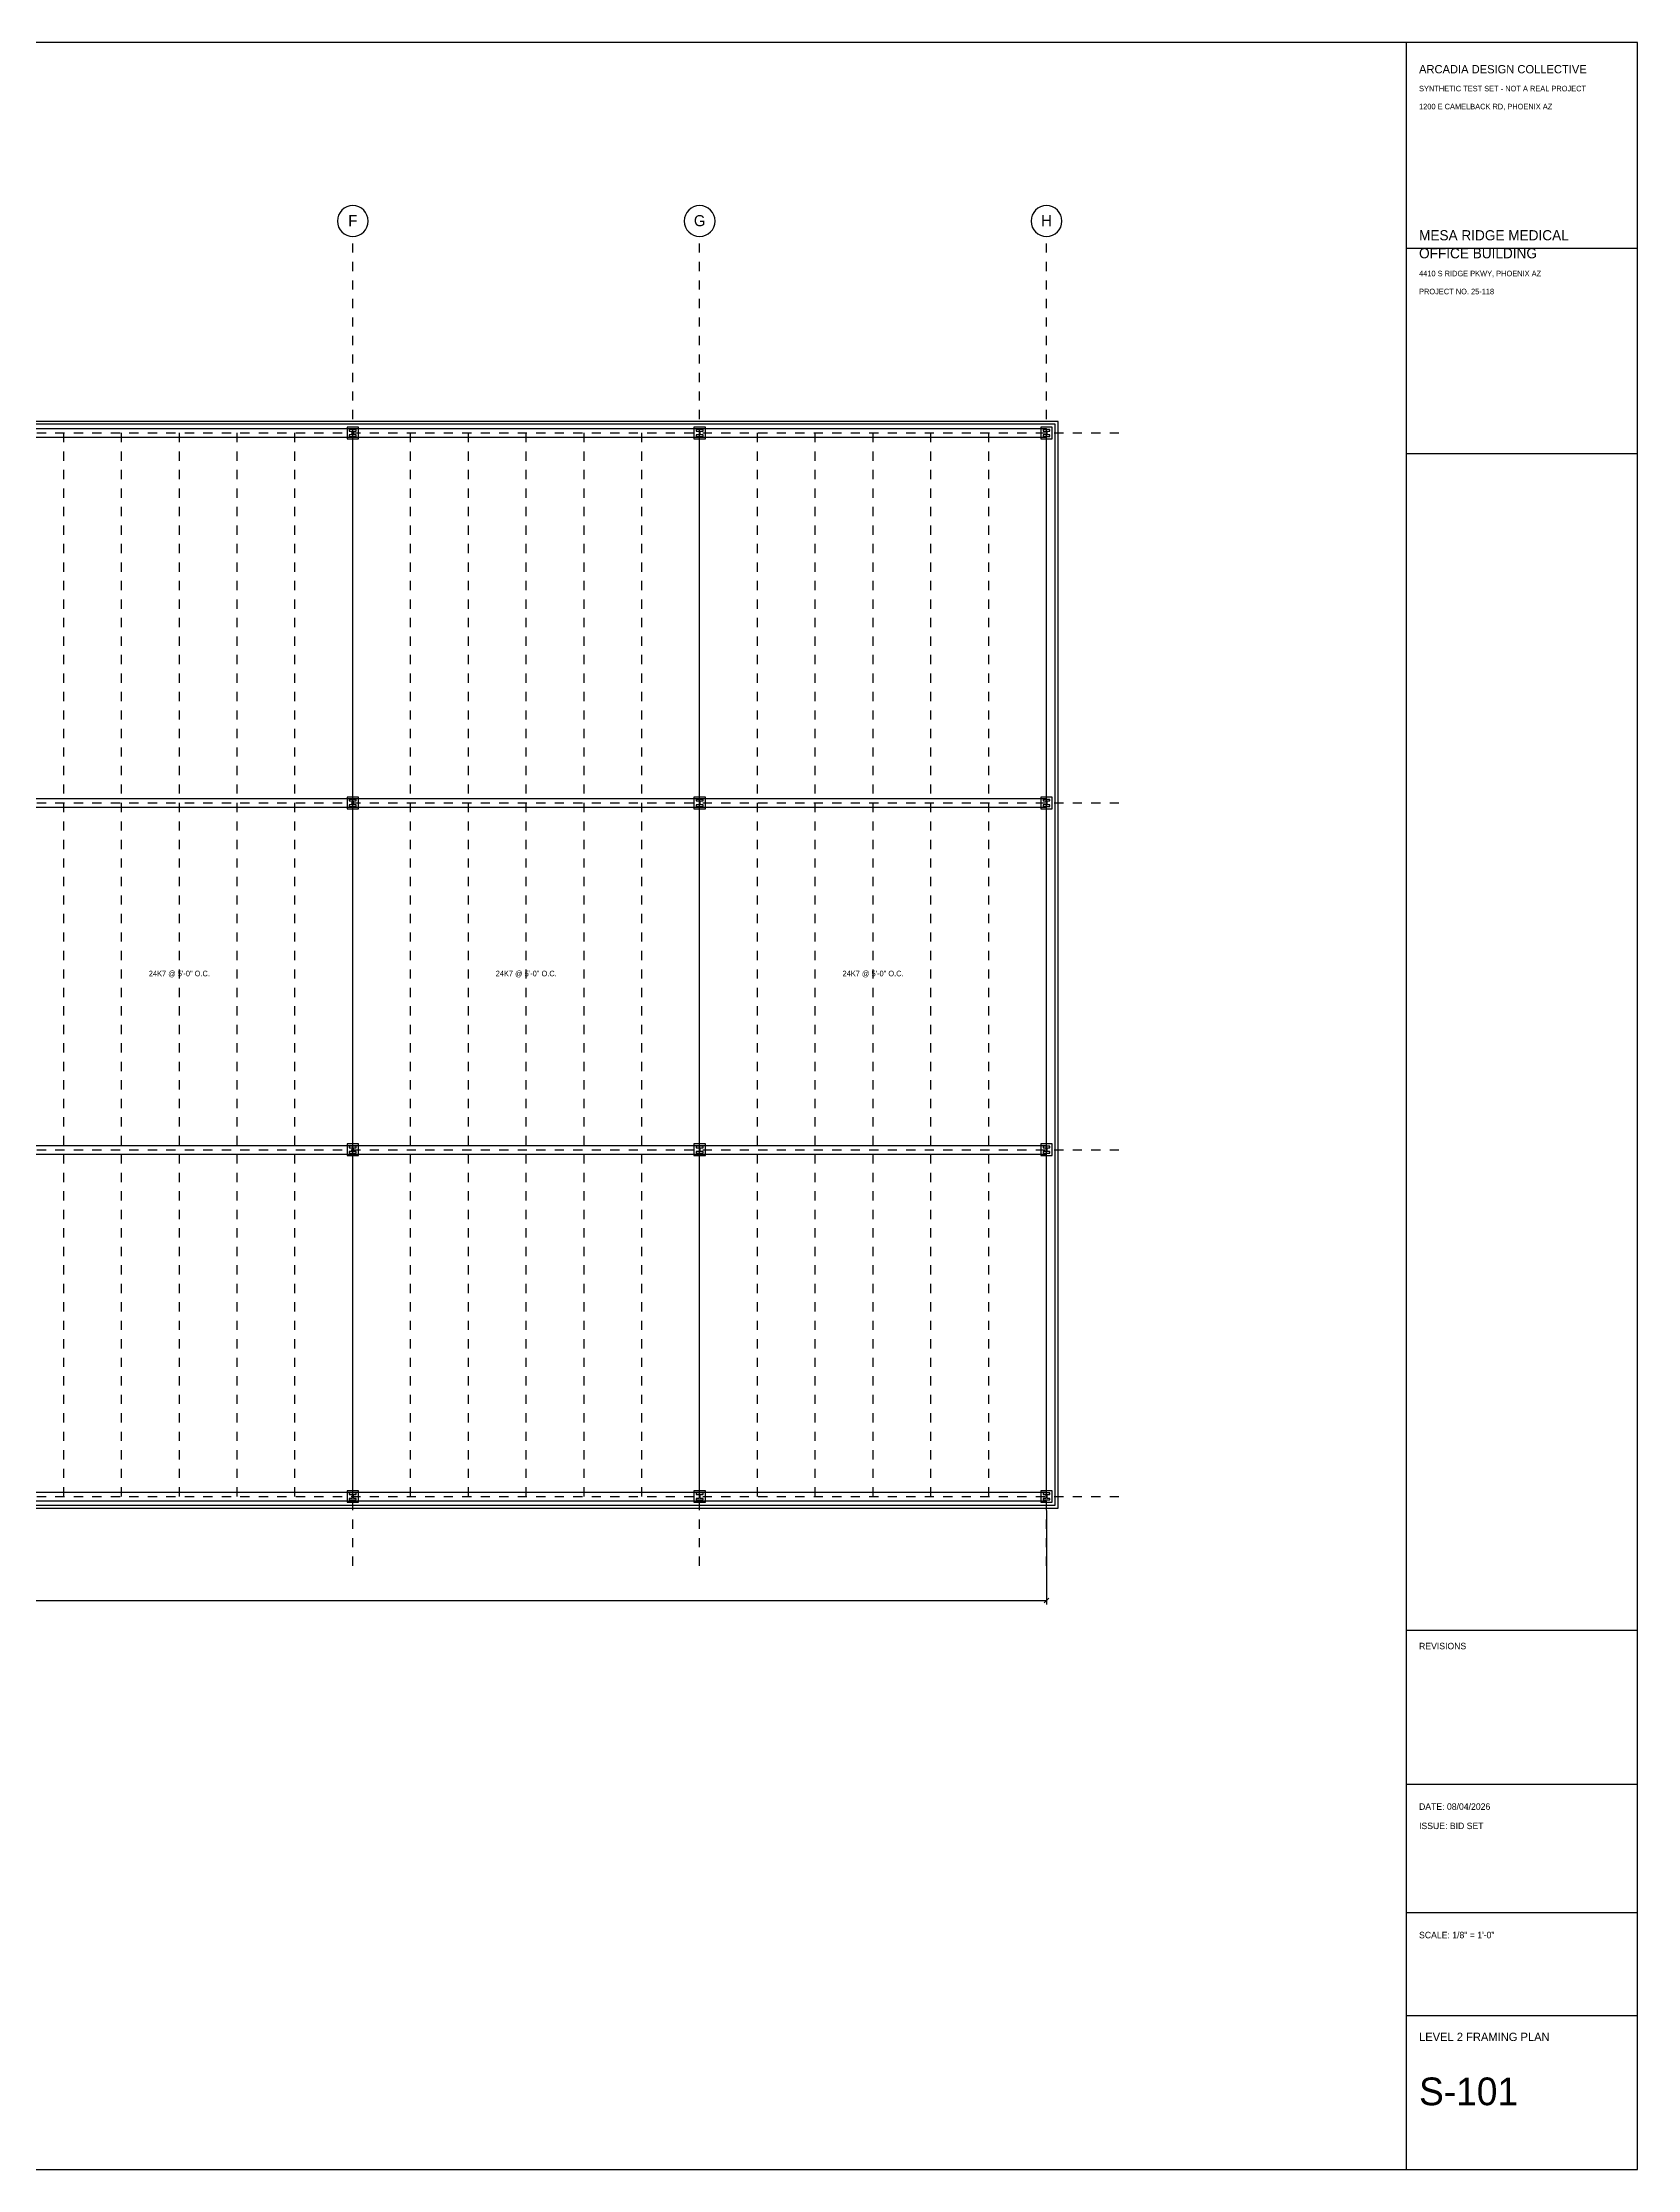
# Model space of a CAD drawing. Header units: inches. Extents: x 0.5 to 35.5, y 0.5 to 23.5.
# Drawn here: x 18.26 to 35.5, y 0.5 to 23.5 of the extents above; entities that cross this region are included whole.
import ezdxf
from ezdxf.enums import TextEntityAlignment as Align

# ---------------------------------------------------------------- set-up
doc = ezdxf.new("R2010")
doc.units = ezdxf.units.IN
doc.linetypes.add('DASHED', pattern=[0.125, 0.0833, -0.0417])
for name, color, linetype in [('A-ANNO-DIMS', 7, 'CONTINUOUS'), ('A-COLS', 5, 'CONTINUOUS'), ('G-ANNO-TTLB', 3, 'CONTINUOUS'), ('S-ANNO', 4, 'CONTINUOUS'), ('S-BEAM', 2, 'CONTINUOUS'), ('S-GRID', 1, 'CONTINUOUS'), ('S-JOIS', 3, 'CONTINUOUS'), ('S-SLAB', 6, 'CONTINUOUS')]:
    doc.layers.add(name, color=color, linetype=linetype)

msp = doc.modelspace()

# ---------------------------------------------------------------- linework, layer by layer
at = {"layer": 'A-ANNO-DIMS'}
for p, q in [((29.11069, 7.625), (29.11069, 6.61111)), ((29.08614, 6.62823), (29.13525, 6.67733)), ((3.19444, 6.65278), (29.11069, 6.65278))]:
    msp.add_line(p, q, dxfattribs=at)
at = {"layer": 'A-COLS'}
for p, q in [((21.67361, 19.34028), (21.54861, 19.34028)), ((21.54861, 19.34028), (21.54861, 19.21528)), ((21.67361, 19.21528), (21.67361, 19.34028)), ((25.42361, 19.34028), (25.29861, 19.34028)), ((25.29861, 19.34028), (25.29861, 19.21528)), ((25.42361, 19.21528), (25.42361, 19.34028)), ((29.17361, 19.34028), (29.04861, 19.34028)), ((29.04861, 19.34028), (29.04861, 19.21528)), ((29.17361, 19.21528), (29.17361, 19.34028)), ((21.54861, 19.21528), (21.67361, 19.21528)), ((21.64861, 19.31528), (21.57361, 19.31528)), ((21.57361, 19.31528), (21.57361, 19.29861)), ((21.57361, 19.29861), (21.60417, 19.29861)), ((21.60417, 19.25694), (21.57361, 19.25694)), ((21.57361, 19.25694), (21.57361, 19.24028)), ((21.57361, 19.24028), (21.64861, 19.24028)), ((21.60417, 19.29861), (21.60417, 19.25694)), ((21.61806, 19.25694), (21.61806, 19.29861)), ((21.61806, 19.29861), (21.64861, 19.29861)), ((21.64861, 19.25694), (21.61806, 19.25694)), ((21.64861, 19.29861), (21.64861, 19.31528)), ((21.64861, 19.24028), (21.64861, 19.25694)), ((25.29861, 19.21528), (25.42361, 19.21528)), ((25.39861, 19.31528), (25.32361, 19.31528)), ((25.32361, 19.31528), (25.32361, 19.29861)), ((25.32361, 19.29861), (25.35417, 19.29861)), ((25.35417, 19.25694), (25.32361, 19.25694)), ((25.32361, 19.25694), (25.32361, 19.24028)), ((25.32361, 19.24028), (25.39861, 19.24028)), ((25.35417, 19.29861), (25.35417, 19.25694)), ((25.36806, 19.25694), (25.36806, 19.29861)), ((25.36806, 19.29861), (25.39861, 19.29861)), ((25.39861, 19.25694), (25.36806, 19.25694)), ((25.39861, 19.29861), (25.39861, 19.31528)), ((25.39861, 19.24028), (25.39861, 19.25694)), ((29.04861, 19.21528), (29.17361, 19.21528)), ((29.14861, 19.31528), (29.07361, 19.31528)), ((29.07361, 19.31528), (29.07361, 19.29861)), ((29.07361, 19.29861), (29.10417, 19.29861)), ((29.10417, 19.25694), (29.07361, 19.25694)), ((29.07361, 19.25694), (29.07361, 19.24028)), ((29.07361, 19.24028), (29.14861, 19.24028)), ((29.10417, 19.29861), (29.10417, 19.25694)), ((29.11806, 19.25694), (29.11806, 19.29861)), ((29.11806, 19.29861), (29.14861, 19.29861)), ((29.14861, 19.25694), (29.11806, 19.25694)), ((29.14861, 19.29861), (29.14861, 19.31528)), ((29.14861, 19.24028), (29.14861, 19.25694)), ((21.67361, 15.34028), (21.54861, 15.34028)), ((21.54861, 15.34028), (21.54861, 15.21528)), ((21.54861, 15.21528), (21.67361, 15.21528)), ((21.64861, 15.31528), (21.57361, 15.31528)), ((21.57361, 15.31528), (21.57361, 15.29861)), ((21.57361, 15.29861), (21.60417, 15.29861)), ((21.60417, 15.25694), (21.57361, 15.25694)), ((21.57361, 15.25694), (21.57361, 15.24028)), ((21.57361, 15.24028), (21.64861, 15.24028)), ((21.60417, 15.29861), (21.60417, 15.25694)), ((21.61806, 15.25694), (21.61806, 15.29861)), ((21.61806, 15.29861), (21.64861, 15.29861)), ((21.64861, 15.25694), (21.61806, 15.25694)), ((21.64861, 15.29861), (21.64861, 15.31528)), ((21.64861, 15.24028), (21.64861, 15.25694)), ((21.67361, 15.21528), (21.67361, 15.34028)), ((25.42361, 15.34028), (25.29861, 15.34028)), ((25.29861, 15.34028), (25.29861, 15.21528)), ((25.29861, 15.21528), (25.42361, 15.21528)), ((25.39861, 15.31528), (25.32361, 15.31528)), ((25.32361, 15.31528), (25.32361, 15.29861)), ((25.32361, 15.29861), (25.35417, 15.29861)), ((25.35417, 15.25694), (25.32361, 15.25694)), ((25.32361, 15.25694), (25.32361, 15.24028)), ((25.32361, 15.24028), (25.39861, 15.24028)), ((25.35417, 15.29861), (25.35417, 15.25694)), ((25.36806, 15.25694), (25.36806, 15.29861)), ((25.36806, 15.29861), (25.39861, 15.29861)), ((25.39861, 15.25694), (25.36806, 15.25694)), ((25.39861, 15.29861), (25.39861, 15.31528)), ((25.39861, 15.24028), (25.39861, 15.25694)), ((25.42361, 15.21528), (25.42361, 15.34028)), ((29.17361, 15.34028), (29.04861, 15.34028)), ((29.04861, 15.34028), (29.04861, 15.21528)), ((29.04861, 15.21528), (29.17361, 15.21528)), ((29.14861, 15.31528), (29.07361, 15.31528)), ((29.07361, 15.31528), (29.07361, 15.29861)), ((29.07361, 15.29861), (29.10417, 15.29861)), ((29.10417, 15.25694), (29.07361, 15.25694)), ((29.07361, 15.25694), (29.07361, 15.24028)), ((29.07361, 15.24028), (29.14861, 15.24028)), ((29.10417, 15.29861), (29.10417, 15.25694)), ((29.11806, 15.25694), (29.11806, 15.29861)), ((29.11806, 15.29861), (29.14861, 15.29861)), ((29.14861, 15.25694), (29.11806, 15.25694)), ((29.14861, 15.29861), (29.14861, 15.31528)), ((29.14861, 15.24028), (29.14861, 15.25694)), ((29.17361, 15.21528), (29.17361, 15.34028)), ((21.67361, 11.59028), (21.54861, 11.59028)), ((21.54861, 11.59028), (21.54861, 11.46528)), ((21.64861, 11.56528), (21.57361, 11.56528)), ((21.57361, 11.56528), (21.57361, 11.54861)), ((21.57361, 11.54861), (21.60417, 11.54861)), ((21.60417, 11.50694), (21.57361, 11.50694)), ((21.57361, 11.50694), (21.57361, 11.49028)), ((21.60417, 11.54861), (21.60417, 11.50694)), ((21.61806, 11.50694), (21.61806, 11.54861)), ((21.61806, 11.54861), (21.64861, 11.54861)), ((21.64861, 11.50694), (21.61806, 11.50694)), ((21.64861, 11.54861), (21.64861, 11.56528)), ((21.64861, 11.49028), (21.64861, 11.50694)), ((21.67361, 11.46528), (21.67361, 11.59028)), ((25.42361, 11.59028), (25.29861, 11.59028)), ((25.29861, 11.59028), (25.29861, 11.46528)), ((25.39861, 11.56528), (25.32361, 11.56528)), ((25.32361, 11.56528), (25.32361, 11.54861)), ((25.32361, 11.54861), (25.35417, 11.54861)), ((25.35417, 11.50694), (25.32361, 11.50694)), ((25.32361, 11.50694), (25.32361, 11.49028)), ((25.35417, 11.54861), (25.35417, 11.50694)), ((25.36806, 11.50694), (25.36806, 11.54861)), ((25.36806, 11.54861), (25.39861, 11.54861)), ((25.39861, 11.50694), (25.36806, 11.50694)), ((25.39861, 11.54861), (25.39861, 11.56528)), ((25.39861, 11.49028), (25.39861, 11.50694)), ((25.42361, 11.46528), (25.42361, 11.59028)), ((29.17361, 11.59028), (29.04861, 11.59028)), ((29.04861, 11.59028), (29.04861, 11.46528)), ((29.14861, 11.56528), (29.07361, 11.56528)), ((29.07361, 11.56528), (29.07361, 11.54861)), ((29.07361, 11.54861), (29.10417, 11.54861)), ((29.10417, 11.50694), (29.07361, 11.50694)), ((29.07361, 11.50694), (29.07361, 11.49028)), ((29.10417, 11.54861), (29.10417, 11.50694)), ((29.11806, 11.50694), (29.11806, 11.54861)), ((29.11806, 11.54861), (29.14861, 11.54861)), ((29.14861, 11.50694), (29.11806, 11.50694)), ((29.14861, 11.54861), (29.14861, 11.56528)), ((29.14861, 11.49028), (29.14861, 11.50694)), ((29.17361, 11.46528), (29.17361, 11.59028)), ((21.54861, 11.46528), (21.67361, 11.46528)), ((21.57361, 11.49028), (21.64861, 11.49028)), ((25.29861, 11.46528), (25.42361, 11.46528)), ((25.32361, 11.49028), (25.39861, 11.49028)), ((29.04861, 11.46528), (29.17361, 11.46528)), ((29.07361, 11.49028), (29.14861, 11.49028)), ((21.67361, 7.84028), (21.54861, 7.84028)), ((21.54861, 7.84028), (21.54861, 7.71528)), ((21.67361, 7.71528), (21.67361, 7.84028)), ((25.42361, 7.84028), (25.29861, 7.84028)), ((25.29861, 7.84028), (25.29861, 7.71528)), ((25.42361, 7.71528), (25.42361, 7.84028)), ((29.17361, 7.84028), (29.04861, 7.84028)), ((29.04861, 7.84028), (29.04861, 7.71528)), ((29.17361, 7.71528), (29.17361, 7.84028)), ((21.54861, 7.71528), (21.67361, 7.71528)), ((21.64861, 7.81528), (21.57361, 7.81528)), ((21.57361, 7.81528), (21.57361, 7.79861)), ((21.57361, 7.79861), (21.60417, 7.79861)), ((21.60417, 7.75694), (21.57361, 7.75694)), ((21.57361, 7.75694), (21.57361, 7.74028)), ((21.57361, 7.74028), (21.64861, 7.74028)), ((21.60417, 7.79861), (21.60417, 7.75694)), ((21.61806, 7.75694), (21.61806, 7.79861)), ((21.61806, 7.79861), (21.64861, 7.79861)), ((21.64861, 7.75694), (21.61806, 7.75694)), ((21.64861, 7.79861), (21.64861, 7.81528)), ((21.64861, 7.74028), (21.64861, 7.75694)), ((25.29861, 7.71528), (25.42361, 7.71528)), ((25.39861, 7.81528), (25.32361, 7.81528)), ((25.32361, 7.81528), (25.32361, 7.79861)), ((25.32361, 7.79861), (25.35417, 7.79861)), ((25.35417, 7.75694), (25.32361, 7.75694)), ((25.32361, 7.75694), (25.32361, 7.74028)), ((25.32361, 7.74028), (25.39861, 7.74028)), ((25.35417, 7.79861), (25.35417, 7.75694)), ((25.36806, 7.75694), (25.36806, 7.79861)), ((25.36806, 7.79861), (25.39861, 7.79861)), ((25.39861, 7.75694), (25.36806, 7.75694)), ((25.39861, 7.79861), (25.39861, 7.81528)), ((25.39861, 7.74028), (25.39861, 7.75694)), ((29.04861, 7.71528), (29.17361, 7.71528)), ((29.14861, 7.81528), (29.07361, 7.81528)), ((29.07361, 7.81528), (29.07361, 7.79861)), ((29.07361, 7.79861), (29.10417, 7.79861)), ((29.10417, 7.75694), (29.07361, 7.75694)), ((29.07361, 7.75694), (29.07361, 7.74028)), ((29.07361, 7.74028), (29.14861, 7.74028)), ((29.10417, 7.79861), (29.10417, 7.75694)), ((29.11806, 7.75694), (29.11806, 7.79861)), ((29.11806, 7.79861), (29.14861, 7.79861)), ((29.14861, 7.75694), (29.11806, 7.75694)), ((29.14861, 7.79861), (29.14861, 7.81528)), ((29.14861, 7.74028), (29.14861, 7.75694))]:
    msp.add_line(p, q, dxfattribs=at)
at = {"layer": 'G-ANNO-TTLB'}
for p, q in [((35.5, 23.5), (0.5, 23.5)), ((35.5, 23.5), (33, 23.5)), ((33, 23.5), (33, 0.5)), ((35.5, 0.5), (35.5, 23.5)), ((35.5, 0.5), (35.5, 23.5)), ((33, 21.27778), (35.5, 21.27778)), ((33, 19.05556), (35.5, 19.05556)), ((33, 6.33333), (35.5, 6.33333)), ((33, 4.66667), (35.5, 4.66667)), ((33, 3.27778), (35.5, 3.27778)), ((33, 2.16667), (35.5, 2.16667)), ((0.5, 0.5), (35.5, 0.5)), ((33, 0.5), (35.5, 0.5))]:
    msp.add_line(p, q, dxfattribs=at)
at = {"layer": 'S-BEAM'}
for p, q in [((3.19444, 19.32465), (29.11111, 19.32465)), ((3.19444, 19.2309), (29.11111, 19.2309)), ((21.61111, 7.77778), (21.61111, 19.27778)), ((25.36111, 7.77778), (25.36111, 19.27778)), ((29.11111, 7.77778), (29.11111, 19.27778)), ((3.19444, 15.32465), (29.11111, 15.32465)), ((3.19444, 15.2309), (29.11111, 15.2309)), ((3.19444, 11.57465), (29.11111, 11.57465)), ((3.19444, 11.4809), (29.11111, 11.4809)), ((3.19444, 7.82465), (29.11111, 7.82465)), ((3.19444, 7.7309), (29.11111, 7.7309))]:
    msp.add_line(p, q, dxfattribs=at)
at = {"layer": 'S-GRID'}
for p, q in [((21.45754, 21.63432), (21.44783, 21.60303)), ((21.47291, 21.66263), (21.45754, 21.63432)), ((21.49326, 21.6873), (21.47291, 21.66263)), ((21.51793, 21.70765), (21.49326, 21.6873)), ((21.54624, 21.72301), (21.51793, 21.70765)), ((21.57752, 21.73273), (21.54624, 21.72301)), ((21.61111, 21.73611), (21.57752, 21.73273)), ((21.6447, 21.73273), (21.61111, 21.73611)), ((21.67599, 21.72301), (21.6447, 21.73273)), ((21.7043, 21.70765), (21.67599, 21.72301)), ((21.72896, 21.6873), (21.7043, 21.70765)), ((21.74931, 21.66263), (21.72896, 21.6873)), ((21.76468, 21.63432), (21.74931, 21.66263)), ((21.77439, 21.60303), (21.76468, 21.63432)), ((25.20754, 21.63432), (25.19783, 21.60303)), ((25.22291, 21.66263), (25.20754, 21.63432)), ((25.24326, 21.6873), (25.22291, 21.66263)), ((25.26793, 21.70765), (25.24326, 21.6873)), ((25.29624, 21.72301), (25.26793, 21.70765)), ((25.32752, 21.73273), (25.29624, 21.72301)), ((25.36111, 21.73611), (25.32752, 21.73273)), ((25.3947, 21.73273), (25.36111, 21.73611)), ((25.42599, 21.72301), (25.3947, 21.73273)), ((25.4543, 21.70765), (25.42599, 21.72301)), ((25.47896, 21.6873), (25.4543, 21.70765)), ((25.49931, 21.66263), (25.47896, 21.6873)), ((25.51468, 21.63432), (25.49931, 21.66263)), ((25.52439, 21.60303), (25.51468, 21.63432)), ((28.95754, 21.63432), (28.94783, 21.60303)), ((28.97291, 21.66263), (28.95754, 21.63432)), ((28.99326, 21.6873), (28.97291, 21.66263)), ((29.01793, 21.70765), (28.99326, 21.6873)), ((29.04624, 21.72301), (29.01793, 21.70765)), ((29.07752, 21.73273), (29.04624, 21.72301)), ((29.11111, 21.73611), (29.07752, 21.73273)), ((29.1447, 21.73273), (29.11111, 21.73611)), ((29.17599, 21.72301), (29.1447, 21.73273)), ((29.2043, 21.70765), (29.17599, 21.72301)), ((29.22896, 21.6873), (29.2043, 21.70765)), ((29.24931, 21.66263), (29.22896, 21.6873)), ((29.26468, 21.63432), (29.24931, 21.66263)), ((29.27439, 21.60303), (29.26468, 21.63432)), ((21.44783, 21.60303), (21.44444, 21.56944)), ((21.44444, 21.56944), (21.44783, 21.53586)), ((21.44783, 21.53586), (21.45754, 21.50457)), ((21.45754, 21.50457), (21.47291, 21.47626)), ((21.47291, 21.47626), (21.49326, 21.45159)), ((21.49326, 21.45159), (21.51793, 21.43124)), ((21.51793, 21.43124), (21.54624, 21.41588)), ((21.54624, 21.41588), (21.57752, 21.40616)), ((21.57752, 21.40616), (21.61111, 21.40278)), ((21.61111, 21.40278), (21.6447, 21.40616)), ((21.6447, 21.40616), (21.67599, 21.41588)), ((21.67599, 21.41588), (21.7043, 21.43124)), ((21.7043, 21.43124), (21.72896, 21.45159)), ((21.72896, 21.45159), (21.74931, 21.47626)), ((21.74931, 21.47626), (21.76468, 21.50457)), ((21.76468, 21.50457), (21.77439, 21.53586)), ((21.77778, 21.56944), (21.77439, 21.60303)), ((21.77439, 21.53586), (21.77778, 21.56944)), ((25.19783, 21.60303), (25.19444, 21.56944)), ((25.19444, 21.56944), (25.19783, 21.53586)), ((25.19783, 21.53586), (25.20754, 21.50457)), ((25.20754, 21.50457), (25.22291, 21.47626)), ((25.22291, 21.47626), (25.24326, 21.45159)), ((25.24326, 21.45159), (25.26793, 21.43124)), ((25.26793, 21.43124), (25.29624, 21.41588)), ((25.29624, 21.41588), (25.32752, 21.40616)), ((25.32752, 21.40616), (25.36111, 21.40278)), ((25.36111, 21.40278), (25.3947, 21.40616)), ((25.3947, 21.40616), (25.42599, 21.41588)), ((25.42599, 21.41588), (25.4543, 21.43124)), ((25.4543, 21.43124), (25.47896, 21.45159)), ((25.47896, 21.45159), (25.49931, 21.47626)), ((25.49931, 21.47626), (25.51468, 21.50457)), ((25.51468, 21.50457), (25.52439, 21.53586)), ((25.52778, 21.56944), (25.52439, 21.60303)), ((25.52439, 21.53586), (25.52778, 21.56944)), ((28.94783, 21.60303), (28.94444, 21.56944)), ((28.94444, 21.56944), (28.94783, 21.53586)), ((28.94783, 21.53586), (28.95754, 21.50457)), ((28.95754, 21.50457), (28.97291, 21.47626)), ((28.97291, 21.47626), (28.99326, 21.45159)), ((28.99326, 21.45159), (29.01793, 21.43124)), ((29.01793, 21.43124), (29.04624, 21.41588)), ((29.04624, 21.41588), (29.07752, 21.40616)), ((29.07752, 21.40616), (29.11111, 21.40278)), ((29.11111, 21.40278), (29.1447, 21.40616)), ((29.1447, 21.40616), (29.17599, 21.41588)), ((29.17599, 21.41588), (29.2043, 21.43124)), ((29.2043, 21.43124), (29.22896, 21.45159)), ((29.22896, 21.45159), (29.24931, 21.47626)), ((29.24931, 21.47626), (29.26468, 21.50457)), ((29.26468, 21.50457), (29.27439, 21.53586)), ((29.27778, 21.56944), (29.27439, 21.60303)), ((29.27439, 21.53586), (29.27778, 21.56944))]:
    msp.add_line(p, q, dxfattribs=at)
at = {"layer": 'S-GRID', "linetype": 'DASHED'}
for p, q in [((21.61111, 7.02778), (21.61111, 21.40278)), ((25.36111, 7.02778), (25.36111, 21.40278)), ((29.11111, 7.02778), (29.11111, 21.40278)), ((1.19444, 19.27778), (29.94444, 19.27778)), ((1.19444, 15.27778), (29.94444, 15.27778)), ((1.19444, 11.52778), (29.94444, 11.52778)), ((1.19444, 7.77778), (29.94444, 7.77778))]:
    msp.add_line(p, q, dxfattribs=at)
at = {"layer": 'S-JOIS', "linetype": 'DASHED'}
for p, q in [((18.48611, 7.77778), (18.48611, 19.27778)), ((19.11111, 7.77778), (19.11111, 19.27778)), ((19.73611, 7.77778), (19.73611, 19.27778)), ((20.36111, 7.77778), (20.36111, 19.27778)), ((20.98611, 7.77778), (20.98611, 19.27778)), ((22.23611, 7.77778), (22.23611, 19.27778)), ((22.86111, 7.77778), (22.86111, 19.27778)), ((23.48611, 7.77778), (23.48611, 19.27778)), ((24.11111, 7.77778), (24.11111, 19.27778)), ((24.73611, 7.77778), (24.73611, 19.27778)), ((25.98611, 7.77778), (25.98611, 19.27778)), ((26.61111, 7.77778), (26.61111, 19.27778)), ((27.23611, 7.77778), (27.23611, 19.27778)), ((27.86111, 7.77778), (27.86111, 19.27778)), ((28.48611, 7.77778), (28.48611, 19.27778))]:
    msp.add_line(p, q, dxfattribs=at)
at = {"layer": 'S-SLAB'}
for p, q in [((29.23569, 19.40278), (3.06944, 19.40278)), ((29.20444, 19.37153), (3.10069, 19.37153)), ((29.20444, 7.68403), (29.20444, 19.37153)), ((29.23569, 7.65278), (29.23569, 19.40278)), ((3.06944, 7.65278), (29.23569, 7.65278)), ((3.10069, 7.68403), (29.20444, 7.68403))]:
    msp.add_line(p, q, dxfattribs=at)

# ---------------------------------------------------------------- texts
at = {"layer": 'G-ANNO-TTLB'}
for s, height, p in [('ARCADIA DESIGN COLLECTIVE', 0.09, (33.13889, 23.16667)), ('SYNTHETIC TEST SET - NOT A REAL PROJECT', 0.06, (33.13889, 22.97222)), ('1200 E CAMELBACK RD, PHOENIX AZ', 0.06, (33.13889, 22.77778)), ('MESA RIDGE MEDICAL', 0.11, (33.13889, 21.36111)), ('OFFICE BUILDING', 0.11, (33.13889, 21.16667)), ('4410 S RIDGE PKWY, PHOENIX AZ', 0.06, (33.13889, 20.97222)), ('PROJECT NO. 25-118', 0.06, (33.13889, 20.77778)), ('REVISIONS', 0.07, (33.13889, 6.125)), ('DATE: 08/04/2026', 0.07, (33.13889, 4.38889)), ('ISSUE: BID SET', 0.07, (33.13889, 4.18056)), ('SCALE: 1/8" = 1\'-0"', 0.07, (33.13889, 3)), ('LEVEL 2 FRAMING PLAN', 0.09, (33.13889, 1.88889)), ('S-101', 0.3, (33.13889, 1.19444))]:
    msp.add_text(s, height=height, dxfattribs=at).set_placement(p)
at = {"layer": 'S-ANNO'}
for p in [(19.73611, 13.40278), (23.48611, 13.40278), (27.23611, 13.40278)]:
    msp.add_text('24K7 @ 5\'-0" O.C.', height=0.06, dxfattribs=at).set_placement(p, align=Align.CENTER)
at = {"layer": 'S-GRID'}
for s, p in [('F', (21.61111, 21.51389)), ('G', (25.36111, 21.51389)), ('H', (29.11111, 21.51389))]:
    msp.add_text(s, height=0.12, dxfattribs=at).set_placement(p, align=Align.CENTER)

doc.saveas('drawing.dxf')
